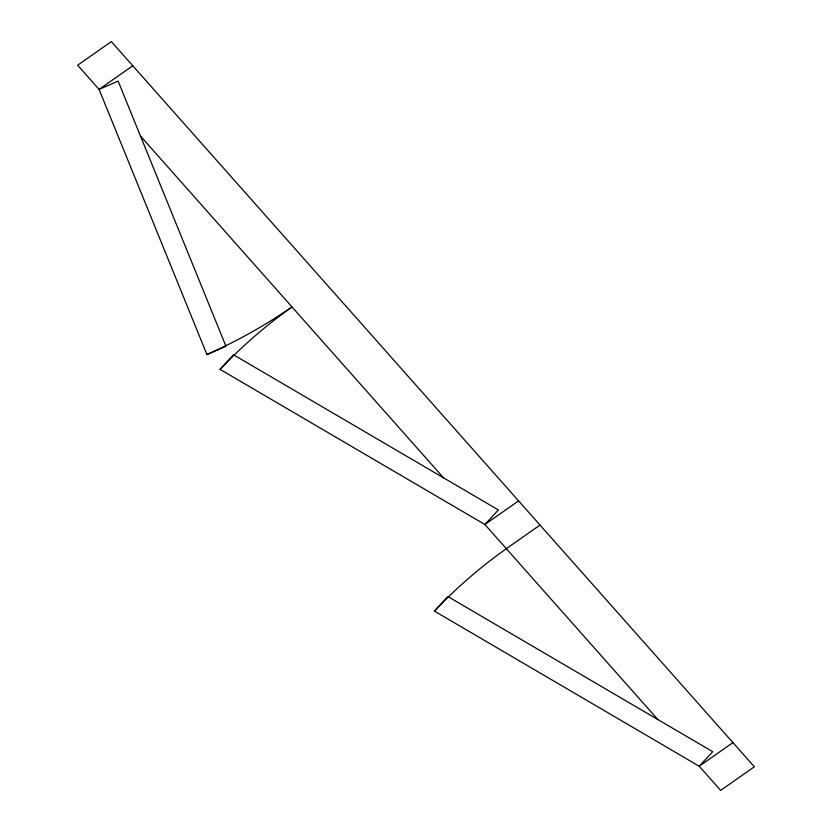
<?xml version="1.0" encoding="UTF-8"?>
<svg xmlns="http://www.w3.org/2000/svg" width="832" height="832" viewBox="0 0 832 832"><rect width="100%" height="100%" fill="white"/><g stroke="black" fill="none" stroke-linecap="round" stroke-linejoin="round"><path stroke-width="1.25" d="M220.074 369.366L233.574 354.827L498.389 509.964L484.89 524.503L220.074 369.366A401.856 307.382 -25.4 0 1 291.98 306.946A401.856 307.382 -25.4 0 1 206.929 354.536L99.081 89.388L77.646 65.218L111.342 41.6L754.354 766.782L720.658 790.4L699.223 766.23L434.408 611.094L447.907 596.554L712.722 751.691L699.223 766.23L732.919 742.612M132.777 65.77L99.081 89.388L118.123 81.11L225.971 346.258L206.929 354.536M518.586 500.885L484.89 524.503L657.821 719.524M540.02 525.054L506.324 548.673A401.856 307.382 -25.4 0 0 434.418 611.083M140.494 136.084L443.477 477.797"/></g></svg>
